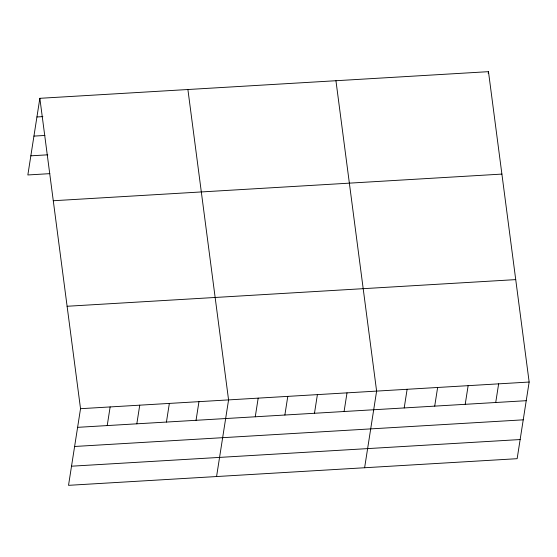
<?xml version="1.0" encoding="UTF-8"?>
<svg xmlns="http://www.w3.org/2000/svg" width="557" height="557" viewBox="0 0 557 557"><rect width="100%" height="100%" fill="white"/><g stroke="black" fill="none" stroke-linecap="round" stroke-linejoin="round"><path stroke-width="0.84" d="M39.853 98.31L80.528 408.692L68.525 485.335L517.147 458.69L529.15 382.039L488.475 71.665L39.853 98.31L27.85 174.961L49.845 173.652M107.216 425.583L110.14 406.93M136.827 423.821L139.744 405.169M166.432 422.067L169.356 403.414M196.043 420.305L198.967 401.653M216.569 476.541L228.572 399.898L187.897 89.517M255.259 416.789L258.183 398.137M284.871 415.028L287.788 396.375M314.482 413.273L317.399 394.621M344.087 411.512L347.011 392.859M364.619 467.748L376.616 391.098L335.941 80.723M404.201 407.94L407.125 389.287M434.711 406.13L437.628 387.477M488.211 73.357L488.475 71.665M465.213 404.319L468.138 385.667M495.723 402.502L498.64 383.85M36.929 116.963L42.854 116.615M33.935 136.103L44.929 135.448M30.844 155.821L47.77 154.818M53.277 200.736L501.899 174.09M67.105 306.266L515.726 279.614M80.528 408.692L529.15 382.039M77.604 427.337L526.233 400.692M74.61 446.477L523.232 419.832M71.526 466.195L520.147 439.55"/></g></svg>
